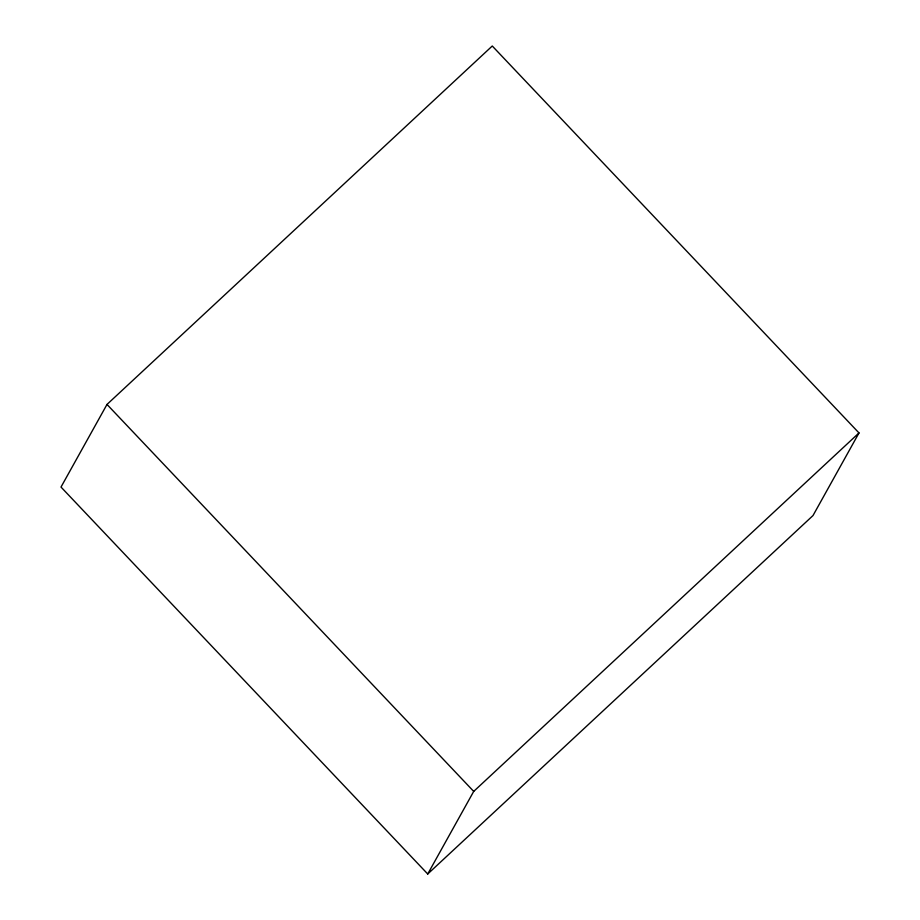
<?xml version="1.0" encoding="UTF-8"?>
<svg xmlns="http://www.w3.org/2000/svg" width="920" height="920" viewBox="0 0 920 920"><rect width="100%" height="100%" fill="white"/><g stroke="black" fill="none" stroke-linecap="round" stroke-linejoin="round"><path stroke-width="1.38" d="M106.996 404.443L61.007 487.059L427.731 874L813.004 515.556L858.992 432.94L492.269 46L106.996 404.443L473.708 791.395L427.731 874M473.708 791.395L858.992 432.94"/></g></svg>
